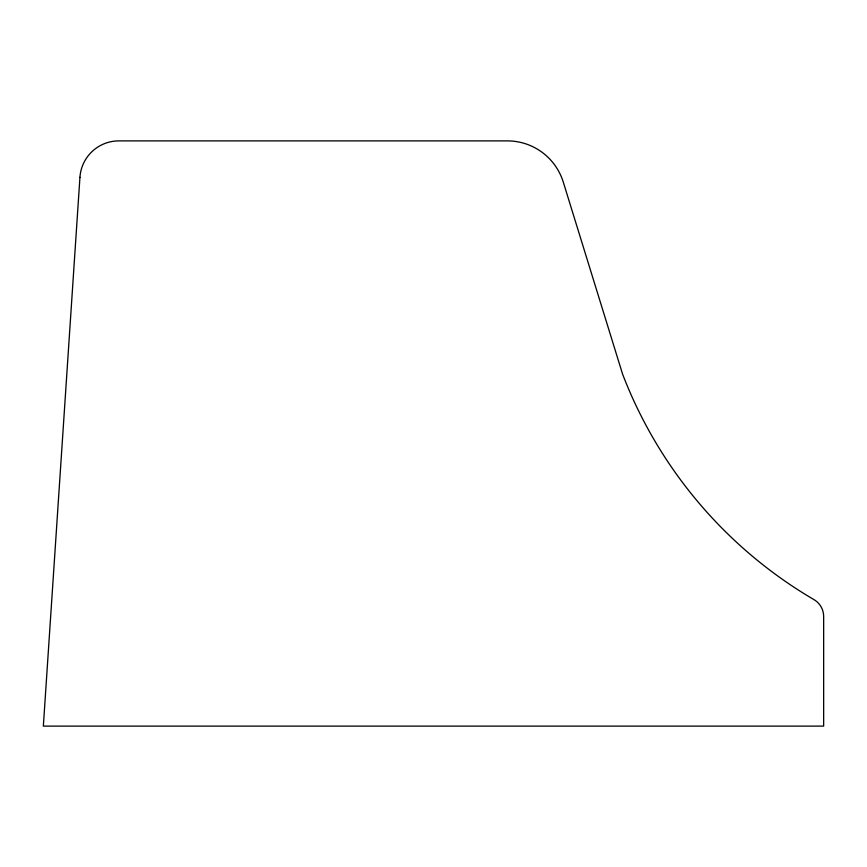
<?xml version="1.0" encoding="UTF-8"?>
<svg xmlns="http://www.w3.org/2000/svg" width="867" height="867" viewBox="0 0 867 867"><rect width="100%" height="100%" fill="white"/><g stroke="black" fill="none" stroke-linecap="round" stroke-linejoin="round"><path stroke-width="1.3" d="M79.937 177.312L43.35 726.112L823.65 726.112L823.65 616.459A19.508 19.508 0 0 0 813.495 599.346A446.7 446.7 0 0 1 622.582 374.132L563.29 182.135A58.523 58.523 0 0 0 507.368 140.887L118.866 140.887A39.015 39.015 0 0 0 79.937 177.312"/></g></svg>
